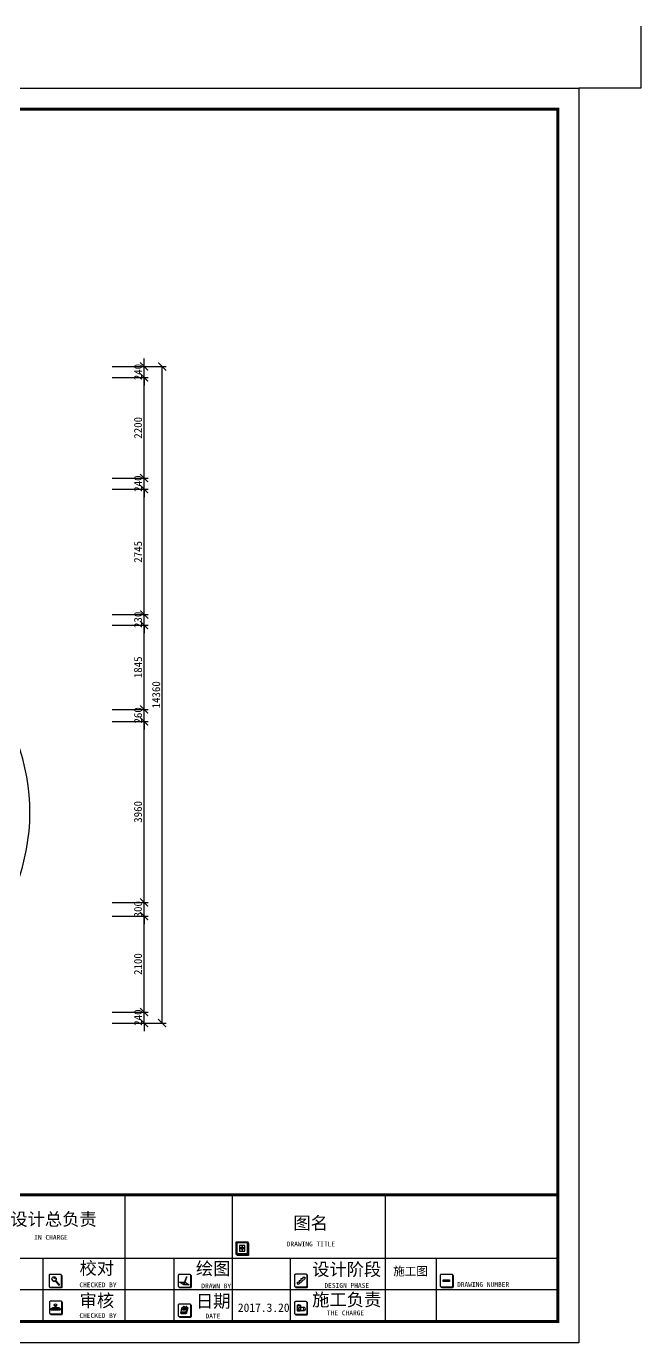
# Model space of a CAD drawing. Header units: millimetres. Extents: x -1705246 to 222838, y -3231245 to 126310.
# Drawn here: x 2014 to 15452, y -10042 to 18750 of the extents above; entities that cross this region are included whole.
import ezdxf

# ---------------------------------------------------------------- set-up
doc = ezdxf.new("R2010")
doc.units = ezdxf.units.MM
doc.header["$PDMODE"] = 35
doc.layers.add('0-01图框模板说明', color=2, linetype='Continuous')
doc.layers.add('0-02图框细线', color=136, linetype='Continuous')
doc.layers.add('Z not print', color=8, linetype='Continuous', plot=False)
doc.styles.get("Standard").update_dxf_attribs({"font": ''})
doc.styles.get('Standard').set_extended_font_data('SimSun')
doc.dimstyles.new('ISO-25', dxfattribs={"dimscale": 70, "dimtxt": 2.5, "dimasz": 2.5, "dimexe": 1.25, "dimexo": 0.625, "dimtad": 1, "dimdec": 0, "dimtxsty": 'Standard', "dimblk": 'ARCHTICK', "dimcen": 2.5, "dimclrd": 251, "dimclre": 251, "dimclrt": 3, "dimadec": 0, "dimazin": 0, "dimtfac": 1, "dimtdec": 0, "dimtix": 1, "dimtmove": 2, "dimatfit": 3, "dimfxl": 1, "dimarcsym": 0})

# ---------------------------------------------------------------- blocks, each defined once
blk = doc.blocks.new('_ArchTick')
at = {"color": 0, "linetype": 'ByBlock', "const_width": 0.15}
blk.add_lwpolyline([(-0.5, -0.5), (0.5, 0.5)], dxfattribs=at)
blk = doc.blocks.new('*D540')
at = {"color": 251, "lineweight": -2}
for p, q in [((3890, -2812), (4677, -2812)), ((4590, -2812), (4590, -2637)), ((4590, -3052), (4590, -2812)), ((3890, -3052), (4677, -3052)), ((4590, -3052), (4590, -3227))]:
    blk.add_line(p, q, dxfattribs=at)
at = {"layer": 'Defpoints', "color": 0}
for p in [(3847, -2812), (4590, -2812), (3847, -3052)]:
    blk.add_point(p, dxfattribs=at)
at = {"color": 251, "lineweight": -2, "xscale": 175, "yscale": 175, "zscale": 175}
for p, rotation in [((4590, -2812), 270), ((4590, -3052), 90)]:
    blk.add_blockref('_ArchTick', p, dxfattribs=dict(at, rotation=rotation))
at = {"color": 3, "insert": (4458, -2932), "char_height": 175, "attachment_point": 5, "rotation": 90}
blk.add_mtext('240', dxfattribs=at)
blk = doc.blocks.new('*D541')
at = {"color": 251, "lineweight": -2}
for p, q in [((3890, -712), (4677, -712)), ((4590, -2812), (4590, -712)), ((3890, -2812), (4677, -2812))]:
    blk.add_line(p, q, dxfattribs=at)
at = {"layer": 'Defpoints', "color": 0}
for p in [(3847, -712), (4590, -712), (3847, -2812)]:
    blk.add_point(p, dxfattribs=at)
at = {"color": 251, "lineweight": -2, "xscale": 175, "yscale": 175, "zscale": 175}
for p, rotation in [((4590, -712), 90), ((4590, -2812), 270)]:
    blk.add_blockref('_ArchTick', p, dxfattribs=dict(at, rotation=rotation))
at = {"color": 3, "insert": (4458, -1762), "char_height": 175, "attachment_point": 5, "rotation": 90}
blk.add_mtext('2100', dxfattribs=at)
blk = doc.blocks.new('*D542')
at = {"color": 251, "lineweight": -2}
for p, q in [((4590, -412), (4590, -237)), ((3890, -412), (4677, -412)), ((4590, -712), (4590, -412)), ((3890, -712), (4677, -712)), ((4590, -712), (4590, -887))]:
    blk.add_line(p, q, dxfattribs=at)
at = {"layer": 'Defpoints', "color": 0}
for p in [(3847, -412), (4590, -412), (3847, -712)]:
    blk.add_point(p, dxfattribs=at)
at = {"color": 251, "lineweight": -2, "xscale": 175, "yscale": 175, "zscale": 175}
for p, rotation in [((4590, -412), 270), ((4590, -712), 90)]:
    blk.add_blockref('_ArchTick', p, dxfattribs=dict(at, rotation=rotation))
at = {"color": 3, "insert": (4458, -562), "char_height": 175, "attachment_point": 5, "rotation": 90}
blk.add_mtext('300', dxfattribs=at)
blk = doc.blocks.new('*D543')
at = {"color": 251, "lineweight": -2}
for p, q in [((3890, 3548), (4677, 3548)), ((4590, -412), (4590, 3548)), ((3890, -412), (4677, -412))]:
    blk.add_line(p, q, dxfattribs=at)
at = {"layer": 'Defpoints', "color": 0}
for p in [(3847, 3548), (4590, 3548), (3847, -412)]:
    blk.add_point(p, dxfattribs=at)
at = {"color": 251, "lineweight": -2, "xscale": 175, "yscale": 175, "zscale": 175}
for p, rotation in [((4590, 3548), 90), ((4590, -412), 270)]:
    blk.add_blockref('_ArchTick', p, dxfattribs=dict(at, rotation=rotation))
at = {"color": 3, "insert": (4458, 1568), "char_height": 175, "attachment_point": 5, "rotation": 90}
blk.add_mtext('3960', dxfattribs=at)
blk = doc.blocks.new('*D544')
at = {"color": 251, "lineweight": -2}
for p, q in [((3890, 3808), (4677, 3808)), ((4590, 3808), (4590, 3983)), ((4590, 3548), (4590, 3808)), ((3890, 3548), (4677, 3548)), ((4590, 3548), (4590, 3373))]:
    blk.add_line(p, q, dxfattribs=at)
at = {"layer": 'Defpoints', "color": 0}
for p in [(3847, 3808), (4590, 3808), (3847, 3548)]:
    blk.add_point(p, dxfattribs=at)
at = {"color": 251, "lineweight": -2, "xscale": 175, "yscale": 175, "zscale": 175}
for p, rotation in [((4590, 3808), 270), ((4590, 3548), 90)]:
    blk.add_blockref('_ArchTick', p, dxfattribs=dict(at, rotation=rotation))
at = {"color": 3, "insert": (4458, 3678), "char_height": 175, "attachment_point": 5, "rotation": 90}
blk.add_mtext('260', dxfattribs=at)
blk = doc.blocks.new('*D545')
at = {"color": 251, "lineweight": -2}
for p, q in [((3890, 5653), (4677, 5653)), ((4590, 3808), (4590, 5653)), ((3890, 3808), (4677, 3808))]:
    blk.add_line(p, q, dxfattribs=at)
at = {"layer": 'Defpoints', "color": 0}
for p in [(3847, 5653), (4590, 5653), (3847, 3808)]:
    blk.add_point(p, dxfattribs=at)
at = {"color": 251, "lineweight": -2, "xscale": 175, "yscale": 175, "zscale": 175}
for p, rotation in [((4590, 5653), 90), ((4590, 3808), 270)]:
    blk.add_blockref('_ArchTick', p, dxfattribs=dict(at, rotation=rotation))
at = {"color": 3, "insert": (4458, 4730), "char_height": 175, "attachment_point": 5, "rotation": 90}
blk.add_mtext('1845', dxfattribs=at)
blk = doc.blocks.new('*D546')
at = {"color": 251, "lineweight": -2}
for p, q in [((4590, 5883), (4590, 6058)), ((3890, 5883), (4677, 5883)), ((4590, 5653), (4590, 5883)), ((3890, 5653), (4677, 5653)), ((4590, 5653), (4590, 5478))]:
    blk.add_line(p, q, dxfattribs=at)
at = {"layer": 'Defpoints', "color": 0}
for p in [(3847, 5883), (4590, 5883), (3847, 5653)]:
    blk.add_point(p, dxfattribs=at)
at = {"color": 251, "lineweight": -2, "xscale": 175, "yscale": 175, "zscale": 175}
for p, rotation in [((4590, 5883), 270), ((4590, 5653), 90)]:
    blk.add_blockref('_ArchTick', p, dxfattribs=dict(at, rotation=rotation))
at = {"color": 3, "insert": (4458, 5768), "char_height": 175, "attachment_point": 5, "rotation": 90}
blk.add_mtext('230', dxfattribs=at)
blk = doc.blocks.new('*D547')
at = {"color": 251, "lineweight": -2}
for p, q in [((3890, 8628), (4677, 8628)), ((4590, 5883), (4590, 8628)), ((3890, 5883), (4677, 5883))]:
    blk.add_line(p, q, dxfattribs=at)
at = {"layer": 'Defpoints', "color": 0}
for p in [(3847, 8628), (4590, 8628), (3847, 5883)]:
    blk.add_point(p, dxfattribs=at)
at = {"color": 251, "lineweight": -2, "xscale": 175, "yscale": 175, "zscale": 175}
for p, rotation in [((4590, 8628), 90), ((4590, 5883), 270)]:
    blk.add_blockref('_ArchTick', p, dxfattribs=dict(at, rotation=rotation))
at = {"color": 3, "insert": (4458, 7255), "char_height": 175, "attachment_point": 5, "rotation": 90}
blk.add_mtext('2745', dxfattribs=at)
blk = doc.blocks.new('*D548')
at = {"color": 251, "lineweight": -2}
for p, q in [((4590, 8868), (4590, 9043)), ((3890, 8868), (4677, 8868)), ((4590, 8628), (4590, 8868)), ((3890, 8628), (4677, 8628)), ((4590, 8628), (4590, 8453))]:
    blk.add_line(p, q, dxfattribs=at)
at = {"layer": 'Defpoints', "color": 0}
for p in [(3847, 8868), (4590, 8868), (3847, 8628)]:
    blk.add_point(p, dxfattribs=at)
at = {"color": 251, "lineweight": -2, "xscale": 175, "yscale": 175, "zscale": 175}
for p, rotation in [((4590, 8868), 270), ((4590, 8628), 90)]:
    blk.add_blockref('_ArchTick', p, dxfattribs=dict(at, rotation=rotation))
at = {"color": 3, "insert": (4458, 8748), "char_height": 175, "attachment_point": 5, "rotation": 90}
blk.add_mtext('240', dxfattribs=at)
blk = doc.blocks.new('*D549')
at = {"color": 251, "lineweight": -2}
for p, q in [((3890, 11068), (4677, 11068)), ((4590, 8868), (4590, 11068)), ((3890, 8868), (4677, 8868))]:
    blk.add_line(p, q, dxfattribs=at)
at = {"layer": 'Defpoints', "color": 0}
for p in [(3847, 11068), (4590, 11068), (3847, 8868)]:
    blk.add_point(p, dxfattribs=at)
at = {"color": 251, "lineweight": -2, "xscale": 175, "yscale": 175, "zscale": 175}
for p, rotation in [((4590, 11068), 90), ((4590, 8868), 270)]:
    blk.add_blockref('_ArchTick', p, dxfattribs=dict(at, rotation=rotation))
at = {"color": 3, "insert": (4458, 9968), "char_height": 175, "attachment_point": 5, "rotation": 90}
blk.add_mtext('2200', dxfattribs=at)
blk = doc.blocks.new('*D550')
at = {"color": 251, "lineweight": -2}
for p, q in [((3890, 11308), (4677, 11308)), ((4590, 11308), (4590, 11483)), ((4590, 11068), (4590, 11308)), ((3890, 11068), (4677, 11068)), ((4590, 11068), (4590, 10893))]:
    blk.add_line(p, q, dxfattribs=at)
at = {"layer": 'Defpoints', "color": 0}
for p in [(3847, 11308), (4590, 11308), (3847, 11068)]:
    blk.add_point(p, dxfattribs=at)
at = {"color": 251, "lineweight": -2, "xscale": 175, "yscale": 175, "zscale": 175}
for p, rotation in [((4590, 11308), 270), ((4590, 11068), 90)]:
    blk.add_blockref('_ArchTick', p, dxfattribs=dict(at, rotation=rotation))
at = {"color": 3, "insert": (4458, 11188), "char_height": 175, "attachment_point": 5, "rotation": 90}
blk.add_mtext('240', dxfattribs=at)
blk = doc.blocks.new('*D571')
at = {"color": 251, "lineweight": -2}
for p, q in [((4633, 11308), (5073, 11308)), ((4985, -3052), (4985, 11308)), ((4633, -3052), (5073, -3052))]:
    blk.add_line(p, q, dxfattribs=at)
at = {"layer": 'Defpoints', "color": 0}
for p in [(4590, 11308), (4985, 11308), (4590, -3052)]:
    blk.add_point(p, dxfattribs=at)
at = {"color": 251, "lineweight": -2, "xscale": 175, "yscale": 175, "zscale": 175}
for p, rotation in [((4985, 11308), 90), ((4985, -3052), 270)]:
    blk.add_blockref('_ArchTick', p, dxfattribs=dict(at, rotation=rotation))
at = {"color": 3, "insert": (4854, 4128), "char_height": 175, "attachment_point": 5, "rotation": 90}
blk.add_mtext('14360', dxfattribs=at)

msp = doc.modelspace()

# ---------------------------------------------------------------- hatches: boundary and pattern name
at = {"layer": '0-01图框模板说明'}
for points in [[(6870.1, -8096.3, -0.4142136), (6851.9, -8114.5), (6615.5, -8114.5, -0.071272), (6610.4, -8113.8, 0.3481434), (6628.1, -8127.8), (6864.5, -8127.8, 0.4142136), (6882.7, -8109.6), (6882.7, -7873.3, 0.3331076), (6869.6, -7855.8, -0.0577433), (6870.1, -7860)], [(2784, -8807, -0.4142136), (2765.8, -8825.1), (2529.5, -8825.1, -0.071272), (2524.4, -8824.4, 0.3481434), (2542.1, -8838.4), (2778.4, -8838.4, 0.4142136), (2796.6, -8820.3), (2796.6, -8583.9, 0.3331076), (2783.5, -8566.4, -0.0577433), (2784, -8570.6)], [(5610.9, -8807, -0.4142136), (5592.7, -8825.1), (5356.4, -8825.1, -0.071272), (5351.3, -8824.4, 0.3481434), (5369, -8838.4), (5605.3, -8838.4, 0.4142136), (5623.5, -8820.3), (5623.5, -8583.9, 0.3331076), (5610.4, -8566.4, -0.0577433), (5610.9, -8570.6)], [(8154.1, -8801, -0.4142136), (8136, -8819.1), (7899.6, -8819.1, -0.071272), (7894.5, -8818.4, 0.3481434), (7912.2, -8832.4), (8148.6, -8832.4, 0.4142136), (8166.7, -8814.3), (8166.7, -8577.9, 0.3331076), (8153.7, -8560.5, -0.0577433), (8154.1, -8564.6)], [(11342, -8803.6, -0.4142136), (11323.8, -8821.8), (11087.4, -8821.8, -0.071272), (11082.3, -8821.1, 0.3481434), (11100, -8835.1), (11336.4, -8835.1, 0.4142136), (11354.6, -8816.9), (11354.6, -8580.6, 0.3331076), (11341.5, -8563.1, -0.0577433), (11342, -8567.3)], [(11134.4, -8671.1), (11271.1, -8671.1), (11271.1, -8704.4), (11134.4, -8704.4)], [(2793, -9392.6, -0.4142136), (2774.8, -9410.8), (2538.4, -9410.8, -0.071272), (2533.3, -9410, 0.3481434), (2551, -9424), (2787.4, -9424, 0.4142136), (2805.6, -9405.9), (2805.6, -9169.5, 0.3331076), (2792.5, -9152.1, -0.0577433), (2793, -9156.2)], [(5610.9, -9453.3, -0.4142136), (5592.7, -9471.4), (5356.4, -9471.4, -0.071272), (5351.3, -9470.7, 0.3481434), (5369, -9484.7), (5605.3, -9484.7, 0.4142136), (5623.5, -9466.5), (5623.5, -9230.2, 0.3331076), (5610.4, -9212.7, -0.0577433), (5610.9, -9216.9)], [(8154.1, -9399.1, -0.4142136), (8136, -9417.3), (7899.6, -9417.3, -0.071272), (7894.5, -9416.6, 0.3481434), (7912.2, -9430.6), (8148.6, -9430.6, 0.4142136), (8166.7, -9412.4), (8166.7, -9176.1, 0.3331076), (8153.7, -9158.6, -0.0577433), (8154.1, -9162.8)]]:
    msp.add_hatch(color=8, dxfattribs=at).paths.add_polyline_path(points)
h = msp.add_hatch(color=8, dxfattribs=at)
h.paths.add_polyline_path([(6733.7, -7956.3), (6710.2, -7956.3), (6710.2, -7978.1), (6733.7, -7978.1)])
h.paths.add_polyline_path([(6733.7, -7978.1), (6757.2, -7978.1), (6757.2, -7956.3), (6733.7, -7956.3)])
h.paths.add_polyline_path([(6733.7, -7978.1), (6733.7, -7999.9), (6757.2, -7999.9), (6757.2, -7978.1)])
h.paths.add_polyline_path([(6733.7, -7978.1), (6710.2, -7978.1), (6710.2, -7999.9), (6733.7, -7999.9)])

# ---------------------------------------------------------------- linework, layer by layer
at = {"color": 250}
msp.add_arc((-2331.4, 1555.1), 4423.6, 339.11022, 20.54804, dxfattribs=at)
at = {"layer": '0-01图框模板说明', "color": 8}
for p, q in [((6673.1, -7978.1), (6794.4, -7978.1)), ((6733.7, -7917.5), (6733.7, -8038.8)), ((8061.5, -8606.7), (8102.7, -8606.7)), ((8061.5, -8606.7), (8061.5, -8642.4)), ((8102.7, -8606.7), (8102.7, -8648.9)), ((2644.5, -8692.9), (2722.4, -8782.4)), ((2659.4, -8679.8), (2736.9, -8768.8)), ((5463.9, -8755.9), (5462.8, -8758.8)), ((5462.8, -8758.8), (5463.2, -8760.8)), ((5464.8, -8756.2), (5463.2, -8760.8)), ((5464.8, -8759.5), (5463.2, -8760.8)), ((5465.8, -8756.6), (5464.8, -8759.5)), ((7937.9, -8719.1), (7937.9, -8757.5)), ((7937.9, -8719.1), (7979.1, -8719.1)), ((7937.9, -8757.5), (7980.6, -8757.5)), ((7979.1, -8680.8), (8020.3, -8680.8)), ((7979.1, -8680.8), (7979.1, -8719.1)), ((8102.7, -8648.9), (7980.6, -8757.5)), ((8020.3, -8642.4), (8020.3, -8680.8)), ((8020.3, -8642.4), (8061.5, -8642.4)), ((2557.4, -9296.1), (2584.9, -9277)), ((2587.5, -9276.3), (2615.6, -9276.3)), ((2647, -9261.2), (2647, -9255.6)), ((2657.1, -9260.5), (2657.1, -9255.6)), ((2691.8, -9276.3), (2721.5, -9276.3)), ((2749.3, -9296.1), (2724.2, -9277)), ((5392.5, -9396.7), (5408.2, -9410.4)), ((5501.7, -9400.3), (5396.8, -9400.3)), ((5505.8, -9403.8), (5400.9, -9403.8)), ((5509.8, -9407.2), (5404.9, -9407.2)), ((5513.1, -9410.4), (5408.2, -9410.4)), ((5532.2, -9269), (5501.7, -9400.3)), ((5536.3, -9272.5), (5505.8, -9403.8)), ((5540.3, -9275.9), (5509.8, -9407.2)), ((5543.7, -9279.2), (5513.1, -9410.4)), ((5527.9, -9265.4), (5543.7, -9279.2)), ((7939.1, -9226.8), (7939.1, -9338.6)), ((8096, -9271.4), (7984.2, -9271.4)), ((8096, -9345.5), (7984.2, -9345.5)), ((8013.2, -9226.8), (8013.2, -9338.6))]:
    msp.add_line(p, q, dxfattribs=at)
at = {"layer": '0-01图框模板说明', "color": 2, "const_width": 66.9}
msp.add_lwpolyline([(13640.1, 16938.4), (13640.1, -9580.4), (-24243.9, -9580.4), (-24243.9, 16938.4)], close=True, dxfattribs=at)
msp.add_lwpolyline([(13640.1, -6808.4), (-24249.1, -6808.4)], dxfattribs=at)
at = {"layer": '0-01图框模板说明', "color": 8}
for points in [[(6615.5, -8114.5), (6851.9, -8114.5, 0.4142136), (6870.1, -8096.3), (6870.1, -7860, 0.4142136), (6851.9, -7841.8), (6615.5, -7841.8, 0.4142136), (6597.4, -7860), (6597.4, -8096.3, 0.4142136)], [(2529.5, -8825.1), (2765.8, -8825.1, 0.4142136), (2784, -8807), (2784, -8570.6, 0.4142136), (2765.8, -8552.4), (2529.5, -8552.4, 0.4142136), (2511.3, -8570.6), (2511.3, -8807, 0.4142136)], [(5356.4, -8825.1), (5592.7, -8825.1, 0.4142136), (5610.9, -8807), (5610.9, -8570.6, 0.4142136), (5592.7, -8552.4), (5356.4, -8552.4, 0.4142136), (5338.2, -8570.6), (5338.2, -8807, 0.4142136)], [(5524, -8609.8), (5514.1, -8606.2), (5514.6, -8604.8, -0.4519616), (5520.3, -8602.4), (5521.7, -8602.9, -0.4184348), (5524.6, -8608.4)], [(7899.6, -8819.1), (8136, -8819.1, 0.4142136), (8154.1, -8801), (8154.1, -8564.6, 0.4142136), (8136, -8546.4), (7899.6, -8546.4, 0.4142136), (7881.4, -8564.6), (7881.4, -8801, 0.4142136)], [(11087.4, -8821.8), (11323.8, -8821.8, 0.4142136), (11342, -8803.6), (11342, -8567.3, 0.4142136), (11323.8, -8549.1), (11087.4, -8549.1, 0.4142136), (11069.3, -8567.3), (11069.3, -8803.6, 0.4142136)], [(2538.4, -9410.8), (2774.8, -9410.8, 0.4142136), (2793, -9392.6), (2793, -9156.2, 0.4142136), (2774.8, -9138), (2538.4, -9138, 0.4142136), (2520.2, -9156.2), (2520.2, -9392.6, 0.4142136)], [(5356.4, -9471.4), (5592.7, -9471.4, 0.4142136), (5610.9, -9453.3), (5610.9, -9216.9, 0.4142136), (5592.7, -9198.7), (5356.4, -9198.7, 0.4142136), (5338.2, -9216.9), (5338.2, -9453.3, 0.4142136)], [(7899.6, -9417.3), (8136, -9417.3, 0.4142136), (8154.1, -9399.1), (8154.1, -9162.8, 0.4142136), (8136, -9144.6), (7899.6, -9144.6, 0.4142136), (7881.4, -9162.8), (7881.4, -9399.1, 0.4142136)], [(2561.1, -9294.6), (2745.6, -9294.6, -0.4142136), (2750.9, -9299.9), (2750.9, -9323.8, -0.4142136), (2745.6, -9329.1), (2561.1, -9329.1, -0.4142136), (2555.8, -9323.8), (2555.8, -9299.9, -0.4142136)]]:
    msp.add_lwpolyline(points, format="xyb", close=True, dxfattribs=at)
for points in [[(6610.4, -8113.8, 0.3481435), (6628.1, -8127.8), (6864.5, -8127.8, 0.4142136), (6882.7, -8109.6), (6882.7, -7873.3, 0.3331075), (6869.6, -7855.8)], [(2524.4, -8824.4, 0.3481435), (2542.1, -8838.4), (2778.4, -8838.4, 0.4142136), (2796.6, -8820.3), (2796.6, -8583.9, 0.3331075), (2783.5, -8566.4)], [(5351.3, -8824.4, 0.3481435), (5369, -8838.4), (5605.3, -8838.4, 0.4142136), (5623.5, -8820.3), (5623.5, -8583.9, 0.3331075), (5610.4, -8566.4)], [(7894.5, -8818.4, 0.3481435), (7912.2, -8832.4), (8148.6, -8832.4, 0.4142136), (8166.7, -8814.3), (8166.7, -8577.9, 0.3331075), (8153.7, -8560.5)], [(11082.3, -8821.1, 0.3481435), (11100, -8835.1), (11336.4, -8835.1, 0.4142136), (11354.6, -8816.9), (11354.6, -8580.6, 0.3331075), (11341.5, -8563.1)], [(2533.3, -9410, 0.3481435), (2551, -9424), (2787.4, -9424, 0.4142136), (2805.6, -9405.9), (2805.6, -9169.5, 0.3331075), (2792.5, -9152.1)], [(5351.3, -9470.7, 0.3481435), (5369, -9484.7), (5605.3, -9484.7, 0.4142136), (5623.5, -9466.5), (5623.5, -9230.2, 0.3331075), (5610.4, -9212.7)], [(7894.5, -9416.6, 0.3481435), (7912.2, -9430.6), (8148.6, -9430.6, 0.4142136), (8166.7, -9412.4), (8166.7, -9176.1, 0.3331075), (8153.7, -9158.6)]]:
    msp.add_lwpolyline(points, format="xyb", dxfattribs=at)
for points in [[(6616.3, -8095.6), (6851.1, -8095.6), (6851.1, -7860.7), (6616.3, -7860.7)], [(6673.1, -8038.8), (6794.4, -8038.8), (6794.4, -7917.5), (6673.1, -7917.5)], [(6710.2, -7956.3), (6757.2, -7956.3), (6757.2, -7999.9), (6710.2, -7999.9)], [(5520.7, -8619.1), (5510.7, -8615.5), (5467.7, -8733.7), (5477.6, -8737.3)], [(5524.3, -8609.9), (5513.8, -8606.1), (5510.4, -8615.4), (5520.9, -8619.2)], [(5465.8, -8756.6), (5463.9, -8755.9), (5467.7, -8733.7), (5477.6, -8737.3)], [(11134.4, -8671.1), (11271.1, -8671.1), (11271.1, -8704.4), (11134.4, -8704.4)], [(2611.6, -9278.7), (2695.5, -9278.7), (2695.5, -9288.8), (2611.6, -9288.8)], [(5418.7, -9365.7), (5429.1, -9365.7), (5426.6, -9373.9), (5416.3, -9373.9)], [(5439.1, -9365.7), (5449.5, -9365.7), (5447, -9373.9), (5436.7, -9373.9)], [(5447.3, -9297.2), (5490.4, -9297.2), (5480.1, -9331.4), (5436.9, -9331.4)], [(5458.8, -9365.7), (5469.2, -9365.7), (5466.7, -9373.9), (5456.3, -9373.9)], [(5478.8, -9365.7), (5489.2, -9365.7), (5486.7, -9373.9), (5476.3, -9373.9)]]:
    msp.add_lwpolyline(points, close=True, dxfattribs=at)
for points in [[(5483.3, -8721.8), (5487.3, -8721.8), (5576.6, -8780.5), (5456.7, -8780.5), (5367.3, -8721.8), (5472.1, -8721.8)], [(2666.7, -9270.6), (2683.5, -9270.6), (2695.5, -9278.7), (2611.6, -9278.7), (2624.8, -9270.6), (2637.8, -9270.6)], [(5446.3, -9265.4), (5527.9, -9265.4), (5497.4, -9396.7), (5392.5, -9396.7), (5423.1, -9265.4), (5441.6, -9265.4)]]:
    msp.add_lwpolyline(points, dxfattribs=at)
for centre, radius in [((2620.9, -8649.1), 49.2), ((5499.6, -9280), 3.69)]:
    msp.add_circle(centre, radius, dxfattribs=at)
for centre, radius, start, end in [((2618.8, -8648.5), 24.6, 22.4479, 114.91738), ((2612.7, -8636.9), 11.5, 340.03412, 111.51774), ((2622, -8653.4), 49.2, 191.50537, 300.50305), ((2622, -8653.4), 49.2, 323.79176, 16.59293), ((2726.9, -8772.8), 10.8, 246.29169, 21.68237), ((2587.5, -9281.6), 5.3, 90, 119.87718), ((2652, -9126.2), 105.6, 259.24495, 280.75505), ((2608.2, -9260.8), 39.1, 7.60876, 51.99549), ((2630.3, -9254), 18.2, 284.90703, 336.82099), ((2652.3, -9244.8), 31.9, 237.03411, 302.96589), ((2695.8, -9260.8), 39.1, 128.00451, 172.39124), ((2660.8, -9260.5), 3.71, 180, 209.57661), ((2674.4, -9252.8), 19.4, 209.57661, 255.90559), ((2721.5, -9281.6), 5.3, 58.64341, 90), ((5442.8, -9280), 3.69, 133.54052, 58.50942), ((5467.9, -9274.3), 27.8, 120.08382, 193.46069), ((5443.1, -9279.1), 2.82, 218.39226, 328.45377), ((5467.6, -9274.2), 23, 118.98843, 196.0214), ((5444.7, -9281.4), 3.69, 72.60473, 87.69362), ((5457.6, -9263.2), 13.5, 350.54539, 105.73103), ((5456.4, -9264.6), 10.6, 355.44035, 89.68225), ((5524.3, -9274.4), 27.8, 127.16749, 193.46069), ((5499.5, -9279.1), 2.82, 218.39226, 328.45377), ((5501.5, -9281.4), 3.69, 72.60473, 215.77066), ((5523, -9273.8), 22.2, 120.88, 197.64495), ((5513.1, -9259.8), 9.45, 75.64141, 126.12439), ((5512.5, -9262.1), 7.4, 333.23085, 96.56595), ((5512.1, -9261.6), 11.5, 340.70057, 72.93021)]:
    msp.add_arc(centre, radius, start, end, dxfattribs=at)
msp.add_ellipse((2652, -9216.8), major_axis=(34.7, 0), ratio=0.4609325, start_param=-0.967391, end_param=4.1089837, dxfattribs=at)
for centre, major_axis in [((7976.1, -9226.8), (-37.1, 0)), ((7976.1, -9338.6), (-37.1, 0)), ((7984.2, -9308.4), (0, 37.1)), ((8096, -9308.4), (0, 37.1))]:
    msp.add_ellipse(centre, major_axis=major_axis, ratio=0.454196, dxfattribs=at)
at = {"layer": '0-02图框细线'}
for p, q in [((4176.1, -8194.4), (4176.1, -6808.4)), ((6524.1, -9580.4), (6524.1, -6808.4)), ((9871.5, -8194.4), (9871.5, -6808.4)), ((-15349.1, -8194.4), (13640.1, -8194.4)), ((2385.7, -9580.4), (2385.7, -8194.4)), ((4176.1, -9580.4), (4176.1, -8194.4)), ((5246.9, -9580.4), (5246.9, -8194.4)), ((7790.2, -9580.4), (7790.2, -8194.4)), ((9871.5, -9580.4), (9871.5, -8194.4)), ((10987.1, -9580.4), (10987.1, -8194.4)), ((13640.1, -8887.4), (-374.2, -8887.4))]:
    msp.add_line(p, q, dxfattribs=at)
msp.add_lwpolyline([(14102.1, 17400.4), (14102.1, -10042.4), (-24705.9, -10042.4), (-24705.9, 17400.4)], close=True, dxfattribs=at)
at = {"layer": 'Z not print', "color": 5}
msp.add_lwpolyline([(15451.5, 18749.8), (15451.5, 17400.4), (14102.1, 17400.4)], dxfattribs=at)

# ---------------------------------------------------------------- texts
at = {"layer": '0-02图框细线'}
for s, insert, char_height, attachment_point in [('{\\fSimSun|b0|i0|c134|p2;设计总负责}', (1664.3, -7356.7), 277.2, 4), ('{\\fSimSun|b0|i0|c134|p2;图名}', (7854.3, -7440.7), 277.2, 4), ('{\\fSimSun|b0|i0|c134|p2;IN CHARGE}', (2187.2, -7739.8), 104.119, 4), ('{\\fSimSun|b0|i0|c134|p2;DRAWING TITLE}', (7710, -7884.3), 104.119, 4), ('{\\fSimSun|b0|i0|c134|p2;校对}', (3179.1, -8428.3), 277.2, 4), ('{\\fSimSun|b0|i0|c134|p2;绘图}', (5722.3, -8436.2), 277.2, 4), ('{\\fSimSun|b0|i0|c134|p2;设计阶段}', (8265.6, -8454.8), 277.2, 4), ('{\\fSimHei|b0|i0|c134|p2;施工图}', (10418.5, -8491.1), 184.8, 5), ('{\\fSimSun|b0|i0|c134|p2;CHECKED BY}', (3174.7, -8778.9), 104.119, 4), ('{\\fSimSun|b0|i0|c134|p2;DRAWN BY}', (5842.1, -8800.5), 104.119, 4), ('{\\fSimSun|b0|i0|c134|p2;施工负责}', (8265.5, -9117.6), 277.2, 4), ('{\\fSimSun|b0|i0|c134|p2;DESIGN PHASE}', (8534.4, -8792.3), 104.119, 4), ('{\\fSimSun|b0|i0|c134|p2;DRAWING NUMBER}', (11435.7, -8769.9), 104.119, 4), ('{\\fSimSun|b0|i0|c134|p2;审核}', (3179.1, -9137), 277.2, 4), ('{\\fSimSun|b0|i0|c134|p2;日期}', (5722.3, -9149.6), 277.2, 4), ('2017.3.20', (6640.6, -9278), 184.8, 4), ('{\\fSimSun|b0|i0|c134|p2;CHECKED BY}', (3174.7, -9451.2), 104.119, 4), ('{\\fSimSun|b0|i0|c134|p2;DATE}', (5932.6, -9460), 104.119, 4), ('{\\fSimSun|b0|i0|c134|p2;THE CHARGE}', (8589.5, -9392.3), 104.119, 4)]:
    msp.add_mtext(s, dxfattribs=dict(at, insert=insert, char_height=char_height, attachment_point=attachment_point))

# ---------------------------------------------------------------- dimensions: what is measured, and where the dimension line sits
for base, p1, p2, picture, middle in [((4589.6, 11307.8), (3846.7, 11067.8), (3846.7, 11307.8), '*D550', (4458.3, 11187.8)), ((4589.6, 11067.8), (3846.7, 8867.8), (3846.7, 11067.8), '*D549', (4458.3, 9967.8)), ((4589.6, 8867.8), (3846.7, 8627.8), (3846.7, 8867.8), '*D548', (4458.3, 8747.8)), ((4589.6, 8627.8), (3846.7, 5882.8), (3846.7, 8627.8), '*D547', (4458.3, 7255.3)), ((4589.6, 5882.8), (3846.7, 5652.8), (3846.7, 5882.8), '*D546', (4458.3, 5767.8)), ((4589.6, 5652.8), (3846.7, 3807.8), (3846.7, 5652.8), '*D545', (4458.3, 4730.3)), ((4589.6, 3807.8), (3846.7, 3547.8), (3846.7, 3807.8), '*D544', (4458.3, 3677.8)), ((4589.6, 3547.8), (3846.7, -412.2), (3846.7, 3547.8), '*D543', (4458.3, 1567.8)), ((4589.6, -412.2), (3846.7, -712.2), (3846.7, -412.2), '*D542', (4458.3, -562.2)), ((4589.6, -712.2), (3846.7, -2812.2), (3846.7, -712.2), '*D541', (4458.3, -1762.2)), ((4589.6, -2812.2), (3846.7, -3052.2), (3846.7, -2812.2), '*D540', (4458.3, -2932.2))]:
    dim = msp.add_linear_dim(base=base, p1=p1, p2=p2, angle=270, dimstyle='ISO-25')
    dim.commit()
    dim.dimension.update_dxf_attribs({"geometry": picture, "text_midpoint": middle})
at = {"color": 0}
dim = msp.add_linear_dim(base=(4985.3, 11307.8), p1=(4589.6, -3052.2), p2=(4589.6, 11307.8), angle=90, dimstyle='ISO-25', dxfattribs=at)
dim.commit()
dim.dimension.update_dxf_attribs({"geometry": '*D571', "text_midpoint": (4854.1, 4127.8)})

doc.saveas('drawing.dxf')
